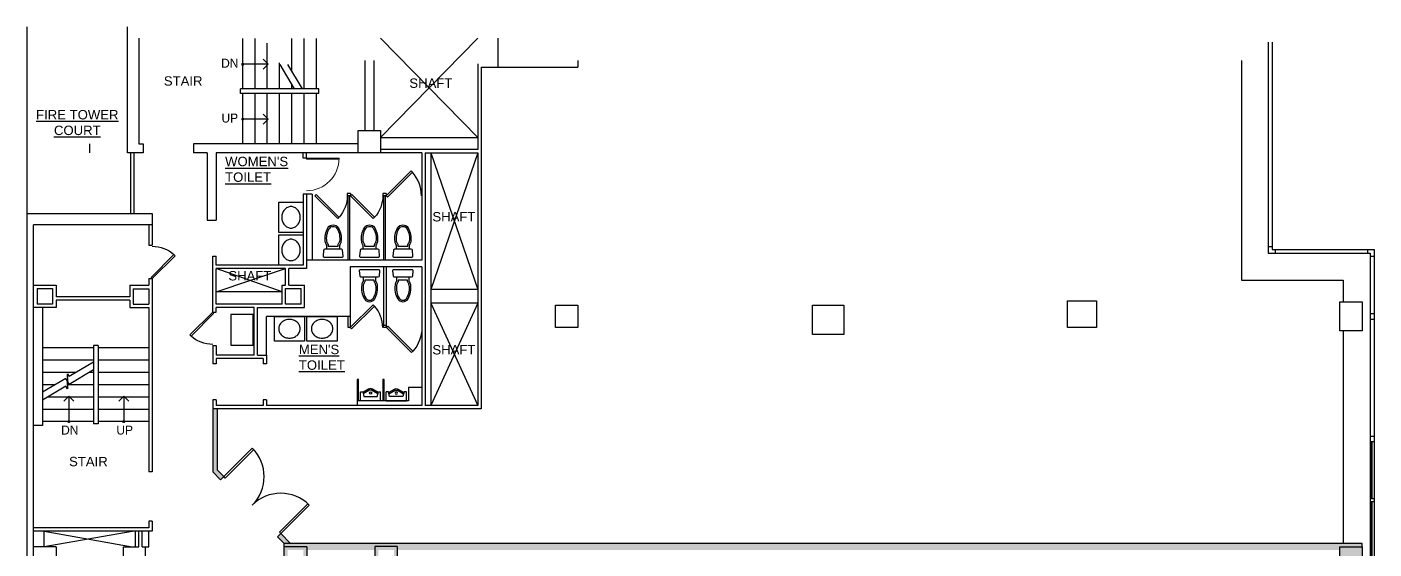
# Model space of a CAD drawing. Header units: inches. Extents: x 0 to 8116, y 4 to 1630.
# Drawn here: x 0 to 1204, y 1163 to 1630 of the extents above; entities that cross this region are included whole.
import ezdxf
from ezdxf.enums import TextEntityAlignment as Align

# ---------------------------------------------------------------- set-up
doc = ezdxf.new("R2010")
doc.units = ezdxf.units.IN
doc.header["$MEASUREMENT"] = 0
doc.layers.add('0-BACKGROUND', color=7, linetype='Continuous')
doc.layers.add('ADOOR', color=2, linetype='Continuous', lineweight=9)
doc.styles.add('ARCH-STYLE', font='arial.ttf')
doc.styles.get("Standard").update_dxf_attribs({"font": 'stylu.ttf'})
doc.styles.add('TECHNIC', font='te______.pfb')
doc.dimstyles.new('LEAD-96', dxfattribs={"dimscale": 96, "dimtxt": 0.09375, "dimasz": 0.09375, "dimexe": 0.0625, "dimexo": 0.0625, "dimgap": 0.09375, "dimtad": 1, "dimdec": 6, "dimzin": 1, "dimdsep": 46, "dimlunit": 4, "dimtxsty": 'Standard', "dimblk1": 'OPEN90', "dimblk2": 'OPEN90', "dimsah": 1, "dimcen": 0.089844, "dimdle": 0.0625, "dimadec": 0, "dimazin": 0, "dimtfac": 0.03125, "dimtdec": 6, "dimtofl": 0, "dimtmove": 2, "dimatfit": 3, "dimldrblk": 'OPEN90', "dimfxl": 1, "dimfrac": 2, "dimtolj": 1, "dimtzin": 0, "dimarcsym": 0})

# ---------------------------------------------------------------- blocks, each defined once
blk = doc.blocks.new('A$C3A9A5EAB')
for points in [[(17.5, 22.8, -0.385991), (16.5, 21.9), (1.5, 21.9, -0.414214), (0.5, 22.9), (0, 27.9, -0.414214), (1, 28.9), (17, 28.9, -0.414214), (18, 27.9), (17.5, 22.8)], [(3.3, 21.9), (3.3, 18.1, 0.123752), (2, 15.1, 0.178198), (4.4, 2.6, 0.26243), (9, 0, 0.26243), (13.6, 2.6, 0.178198), (16, 15.1, 0.124653), (14.7, 18.1), (14.7, 21.9)], [(3.4, 14.9, 0.178198), (5.6, 3.4, 0.178198)], [(13.5, 17.4, -0.172358), (13.2, 18), (13.2, 19.3), (4.8, 19.3), (4.8, 18, -0.171638), (4.5, 17.4)]]:
    blk.add_lwpolyline(points, format="xyb")
for centre, radius, start, end in [((8.7, 14), 5.37, 141.0431, 170.4981), ((-2.1, 12.1), 17, 329.0385, 9.4543), ((9.3, 14), 5.37, 9.4543, 39.1172), ((9, 5.4), 4.01, 210.9139, 269.6465), ((9, 5.4), 4.01, 270.3059, 329.0385)]:
    blk.add_arc(centre, radius, start, end)
blk = doc.blocks.new('A$C2CC44EC3')
blk.add_lwpolyline([(27, 22), (27, 0), (0, 0), (0, 22)], close=True)
blk.add_lwpolyline([(13.5, 2.7, 0.086318), (17.2, 3.3, 0.092588), (20.3, 5.1, 0.103098), (22.4, 7.9, 0.111999), (23.1, 11, 0.111999), (22.4, 14.1, 0.103098), (20.3, 16.9, 0.092588), (17.2, 18.7, 0.086318), (13.5, 19.3, 0.086318), (9.8, 18.7, 0.092588), (6.7, 16.9, 0.103098), (4.6, 14.1, 0.111999), (3.9, 11, 0.111999), (4.6, 7.9, 0.103098), (6.7, 5.1, 0.092588), (9.8, 3.3, 0.086318)], format="xyb", close=True)
blk = doc.blocks.new('_OPEN90')
at = {"color": 0, "linetype": 'ByBlock'}
for p, q in [((0, 0), (-1, 0)), ((-0.5, 0.5), (0, 0)), ((0, 0), (-0.5, -0.5))]:
    blk.add_line(p, q, dxfattribs=at)
blk = doc.blocks.new('DOOR45')
blk.add_lwpolyline([(0, 0), (1.4, -1.4), (26.8, 24), (25.4, 25.4)], close=True)
blk.add_arc((0, 0), 36, 0, 41.8153)
blk = doc.blocks.new('45DR')
at = {"layer": 'ADOOR'}
blk.add_lwpolyline([(0, 1), (0, 0), (0.023, 0), (0.023, 1)], close=True, dxfattribs=at)
blk.add_arc((0, 0), 1, 0, 90, dxfattribs=at)
blk = doc.blocks.new('Urinal2')
at = {"linetype": 'Continuous'}
for p, q in [((-9, 0), (9, 0)), ((-9, 0), (-9, -8)), ((9, 0), (9, -8)), ((-7, -8, 22), (-9, -8, 22)), ((-6, -4, 22), (-7, -8, 22)), ((-6.8906, -7.5625), (-1.7364, -10.5077)), ((-6.5625, -6.25), (-0.9923, -9.433)), ((6, -4, 22), (-6, -4, 22)), ((0.9923, -9.433), (6.5625, -6.25)), ((1.7365, -10.5077), (6.8906, -7.5625)), ((7, -8, 22), (6, -4, 22)), ((9, -8, 22), (7, -8, 22))]:
    blk.add_line(p, q, dxfattribs=at)
blk.add_circle((0, -7), 1, dxfattribs=at)
for centre, radius, start, end in [((0, -7.4688), 3.5, 240.2552, 299.7448), ((0, -7.6965), 2, 240.255, 299.745)]:
    blk.add_arc(centre, radius, start, end, dxfattribs=at)
blk = doc.blocks.new('820block')
at = {"layer": '0-BACKGROUND'}
h = blk.add_hatch(color=256, dxfattribs=at)
h.paths.add_polyline_path([(170, 1049.975), (166, 1049.975), (166, 993.519), (173.14, 986.38), (175.968, 989.208), (175.968, 989.208), (170, 995.176)])
h.paths.add_polyline_path([(230.019, 929.5), (235.676, 929.5), (226.88, 938.296), (224.051, 935.468)])
blk.add_hatch(color=256, dxfattribs=at).paths.add_polyline_path([(230.019, 929.5), (230.019, 926.503), (250.019, 926.503), (250.019, 923.5), (311.008, 923.5), (311.008, 926.628), (330.992, 926.628), (330.992, 923.5), (472.493, 923.5), (492.493, 923.5), (705.993, 923.5), (725.993, 923.5), (929.993, 923.503), (949.993, 923.503), (1173.493, 923.503), (1173.493, 926.503), (1193.493, 926.503), (1193.493, 929.5)])
h = blk.add_hatch(color=256, dxfattribs=at)
h.paths.add_polyline_path([(311.008, 926.628), (311.008, 914.503), (250.019, 914.503), (250.019, 926.503), (230.019, 926.503), (230.019, 877.51), (233.019, 877.51), (233.019, 906.51), (250.019, 906.51), (250.019, 911.503), (311.008, 911.503), (311.008, 906.51), (315.019, 906.51), (315.019, 702.51), (310.992, 702.51), (310.992, 682.51), (315.019, 682.51), (315.019, 582.51), (310.992, 582.51), (310.992, 577.51), (250.019, 577.51), (250.019, 582.51), (233.019, 582.51), (233.019, 611.51), (230.019, 611.51), (230.019, 562.51), (250.019, 562.51), (250.019, 574.51), (310.992, 574.51), (310.992, 562.51), (330.992, 562.51), (330.992, 582.51), (318.019, 582.51), (318.019, 682.51), (330.992, 682.51), (330.992, 702.51), (318.019, 702.51), (318.019, 906.51), (330.992, 906.51), (330.992, 926.628)])
h.paths.add_polyline_path([(327.992, 923.628), (327.992, 909.51), (314.008, 909.51), (314.008, 923.628)], flags=16)
h.paths.add_polyline_path([(247.019, 923.503), (247.019, 909.51), (233.019, 909.51), (233.019, 923.503)], flags=16)
h.paths.add_polyline_path([(327.992, 699.51), (327.992, 685.51), (313.992, 685.51), (313.992, 699.51)], flags=16)
h.paths.add_polyline_path([(327.992, 579.51), (327.992, 565.51), (313.992, 565.51), (313.992, 579.51)], flags=16)
h.paths.add_polyline_path([(247.019, 579.51), (247.019, 565.51), (233.019, 565.51), (233.019, 579.51)], flags=16)
h = blk.add_hatch(color=256, dxfattribs=at)
h.paths.add_polyline_path([(1193.493, 488.5), (1173.493, 488.5), (1173.493, 462.5), (1193.493, 462.5)])
h.paths.add_polyline_path([(1173.493, 681.5), (1193.493, 681.5), (1193.493, 707.5), (1173.493, 707.5)])
h.paths.add_polyline_path([(1193.493, 900.503), (1193.493, 926.503), (1173.493, 926.503), (1173.493, 900.503)])
at = {"layer": '0-BACKGROUND', "linetype": 'Continuous'}
blk.add_line((0, 1391.503), (0, 1224.503), dxfattribs=at)
at = {"layer": '0-BACKGROUND'}
for p, q in [((89.974, 1278.993), (89.974, 1391.503)), ((100, 1381.503), (100, 1287.003)), ((192.845, 1336.003), (192.845, 1381.003)), ((203.845, 1336.003), (203.845, 1381.003)), ((214.845, 1336.003), (214.845, 1376.993)), ((236.845, 1351.75), (236.845, 1381.003)), ((247.845, 1336.003), (247.845, 1381.003)), ((258.845, 1336.003), (258.845, 1381.003)), ((316, 1292.503), (403, 1381.503)), ((316, 1381.503), (403, 1292.503)), ((421, 1381.503), (421, 1355.503)), ((1109.5, 1378.003), (1109.5, 1189.003)), ((1113, 1378.003), (1113, 1192.503)), ((302, 1361.503), (302, 1298.975)), ((310, 1361.503), (310, 1298.975)), ((492.493, 1361.503), (492.493, 1355.503)), ((1085.5, 1361.503), (1085.5, 1165.003)), ((225.845, 1336.003), (225.845, 1359.31)), ((239.204, 1336.003), (226.206, 1357.874)), ((246.203, 1336.003), (233.206, 1357.874)), ((403, 1358.503), (403, 1281.975)), ((406, 1355.503), (406, 1049.975)), ((406, 1355.503), (492.493, 1355.503)), ((236.845, 1336.003), (236.845, 1339.971)), ((260.845, 1336.003), (190.845, 1336.003)), ((190.845, 1332.003), (190.845, 1336.003)), ((260.845, 1332.003), (190.845, 1332.003)), ((192.845, 1287.003), (192.845, 1332.003)), ((203.845, 1287.003), (203.845, 1332.003)), ((214.845, 1287.003), (214.845, 1332.003)), ((225.845, 1287.003), (225.845, 1332.003)), ((236.845, 1287.003), (236.845, 1332.003)), ((247.845, 1287.003), (247.845, 1332.003)), ((258.845, 1287.003), (258.845, 1332.003)), ((260.845, 1332.003), (260.845, 1336.003)), ((316, 1292.503), (403, 1292.503)), ((56, 1287.003), (56, 1278.975)), ((104, 1278.993), (89.974, 1278.993)), ((92.5, 1278.993), (92.5, 1224.503)), ((95.5, 1278.993), (95.5, 1224.503)), ((100, 1287.003), (104, 1287.003)), ((104, 1287.003), (104, 1278.993)), ((296, 1287.003), (149, 1287.003)), ((149, 1287.003), (149, 1278.975)), ((161, 1278.975), (149, 1278.975)), ((161, 1278.975), (161, 1218.503)), ((353, 1278.975), (169, 1278.975)), ((169, 1278.975), (169, 1218.503)), ((247, 1273.975), (247, 1278.975)), ((250, 1273.975), (250, 1278.975)), ((403, 1281.975), (316, 1281.975)), ((353, 1278.975), (353, 1182.975)), ((356, 1278.975), (356, 1052.975)), ((356, 1278.975), (403, 1278.975)), ((403, 1278.975), (361, 1156.475)), ((361, 1278.975), (403, 1156.475)), ((361, 1278.975), (361, 1052.975)), ((403, 1278.975), (403, 1052.975)), ((250, 1273.975), (247, 1273.975)), ((247, 1241.975), (247, 1178.475)), ((255, 1241.975), (247, 1241.975)), ((250, 1241.975), (250, 1175.475)), ((255, 1241.975), (255, 1182.975)), ((289.128, 1242.487), (286.299, 1242.487)), ((286.299, 1242.487), (286.299, 1240.487)), ((289.128, 1240.487), (286.299, 1240.487)), ((286.724, 1240.487), (286.724, 1182.975)), ((288.724, 1182.975), (288.724, 1240.487)), ((289.128, 1242.487), (289.128, 1240.487)), ((318.119, 1242.487), (318.119, 1240.487)), ((320.948, 1242.487), (318.119, 1242.487)), ((320.948, 1240.487), (318.119, 1240.487)), ((318.544, 1240.487), (318.544, 1182.975)), ((320.544, 1182.975), (320.544, 1240.487)), ((320.948, 1242.487), (320.948, 1240.487)), ((0, 1224.503), (0, 0)), ((0, 1224.503), (112, 1224.503)), ((112, 1224.503), (112, 1196.35)), ((161, 1218.503), (169, 1218.503)), ((0, 1214.541), (0, 400.149)), ((112, 1214.503), (6, 1214.503)), ((6, 0), (6, 1214.503)), ((109, 1214.503), (109, 1196.35)), ((109, 1196.35), (112, 1196.35)), ((1109.5, 1195.003), (1113, 1195.003)), ((1113, 1192.503), (1204, 1192.503)), ((1115.5, 1192.503), (1115.5, 1189.003)), ((1198, 1192.503), (1198, 1189.003)), ((1204, 1192.503), (1204, 10.992)), ((166, 1186.487), (169, 1186.487)), ((166, 1136.45), (166, 1186.487)), ((169, 1178.475), (169, 1186.487)), ((353, 1182.975), (250, 1182.975)), ((1109.5, 1189.003), (1200.5, 1189.003)), ((1200.5, 1189.003), (1200.5, 15.992)), ((1200.5, 1186.503), (1204, 1186.503)), ((247, 1178.475), (169, 1178.475)), ((231, 1175.475), (169, 1175.475)), ((169, 1143.475), (169, 1175.475)), ((228, 1154.475), (169, 1175.475)), ((169, 1154.475), (231, 1175.475)), ((231, 1160.475), (231, 1175.475)), ((250, 1175.475), (234, 1175.475)), ((234, 1160.475), (234, 1175.475)), ((353, 1176.975), (289.032, 1176.975)), ((289.032, 1176.975), (289.032, 1132.475)), ((318.961, 1124.496), (318.961, 1176.975)), ((320.961, 1176.975), (320.961, 1124.496)), ((353, 1176.975), (353, 1052.975)), ((6, 1160.475), (25.983, 1160.475)), ((9, 1157.475), (9, 1143.358)), ((9, 1157.475), (22.983, 1157.475)), ((22.983, 1157.475), (22.983, 1143.358)), ((25.983, 1160.35), (25.983, 1150.003)), ((92.019, 1160.35), (92.019, 1150.003)), ((92.019, 1160.35), (108.957, 1160.35)), ((95.019, 1157.35), (95.019, 1143.358)), ((95.019, 1157.35), (109.019, 1157.35)), ((108.957, 1166.35), (108.957, 1160.35)), ((108.957, 1166.35), (112.019, 1166.35)), ((109.019, 1157.35), (109.019, 1143.358)), ((112.019, 1166.35), (112.019, 993.503)), ((228, 1143.475), (228, 1160.475)), ((228, 1160.475), (231, 1160.475)), ((231, 1143.475), (231, 1157.475)), ((231, 1157.475), (245, 1157.475)), ((234, 1160.475), (248, 1160.475)), ((245, 1143.475), (245, 1157.475)), ((248, 1140.475), (248, 1160.475)), ((403, 1156.475), (361, 1156.475)), ((1085.5, 1165.003), (1176.5, 1165.003)), ((1176.5, 1165.003), (1176.5, 1145.5)), ((92.019, 1150.003), (25.983, 1150.003)), ((92.019, 1147.003), (25.983, 1147.003)), ((25.983, 1147.003), (25.983, 1140.358)), ((92.019, 1147.003), (92.019, 1140.358)), ((228, 1154.475), (169, 1154.475)), ((403, 1144.475), (361, 1052.975)), ((361, 1144.475), (403, 1052.975)), ((403, 1144.475), (361, 1144.475)), ((25.983, 1140.358), (6, 1140.358)), ((22.983, 1143.358), (9, 1143.358)), ((14.01, 1140.358), (14.01, 1034.827)), ((92.019, 1140.358), (109.019, 1140.358)), ((95.019, 1143.358), (109.019, 1143.358)), ((109.019, 1140.358), (109.019, 993.503)), ((166, 1136.45), (169, 1136.45)), ((228, 1143.475), (169, 1143.475)), ((203, 1140.475), (169, 1140.475)), ((169, 1136.45), (169, 1140.475)), ((203, 1097.975), (203, 1140.475)), ((206, 1097.975), (206, 1140.475)), ((206, 1140.475), (248, 1140.475)), ((289.032, 1132.475), (214, 1132.475)), ((214, 1097.975), (214, 1132.475)), ((245, 1143.475), (231, 1143.475)), ((287.152, 1122.496), (287.152, 1132.475)), ((289.032, 1132.475), (289.032, 1122.496)), ((1200.5, 1135), (1204, 1135)), ((289.032, 1122.496), (287.152, 1122.496)), ((321.365, 1124.496), (318.536, 1124.496)), ((318.536, 1122.496), (318.536, 1124.496)), ((321.365, 1122.496), (318.536, 1122.496)), ((321.365, 1122.496), (321.365, 1124.496)), ((1200.5, 1130), (1204, 1130)), ((1176.5, 1119.5), (1176.5, 929.5)), ((59.514, 1104.388), (14.01, 1104.388)), ((59.514, 1106.388), (59.514, 1036.388)), ((63.514, 1106.388), (59.514, 1106.388)), ((63.514, 1106.388), (63.514, 1036.388)), ((109.019, 1104.388), (63.514, 1104.388)), ((166, 1106.48), (169, 1106.48)), ((166, 1106.48), (166, 1089.975)), ((169, 1106.48), (169, 1097.975)), ((203, 1097.975), (169, 1097.975)), ((206, 1097.975), (214, 1097.975)), ((214, 1097.975), (214, 1089.975)), ((59.514, 1093.388), (14.01, 1093.388)), ((59.514, 1091.747), (37.643, 1078.749)), ((59.514, 1084.747), (37.643, 1071.75)), ((109.019, 1093.388), (63.514, 1093.388)), ((169, 1089.975), (166, 1089.975)), ((211, 1094.975), (169, 1094.975)), ((169, 1094.975), (169, 1089.975)), ((211, 1094.975), (211, 1089.975)), ((214, 1089.975), (211, 1089.975)), ((43.767, 1082.388), (14.01, 1082.388)), ((34.77, 1077.042), (14.01, 1064.706)), ((36.207, 1074.626), (34.77, 1077.042)), ((36.207, 1081.166), (37.643, 1078.749)), ((36.207, 1077.896), (36.207, 1081.166)), ((36.207, 1077.896), (36.207, 1074.626)), ((36.207, 1070.896), (36.207, 1074.167)), ((36.207, 1074.167), (37.643, 1071.75)), ((59.514, 1082.388), (55.546, 1082.388)), ((109.019, 1082.388), (63.514, 1082.388)), ((295, 1076.105), (295, 1056.975)), ((296.199, 1076.105), (295, 1076.105)), ((296.199, 1056.975), (296.199, 1076.105)), ((318, 1076.105), (318, 1056.975)), ((319.199, 1076.105), (318, 1076.105)), ((319.199, 1056.975), (319.199, 1076.105)), ((25.256, 1071.388), (14.01, 1071.388)), ((34.77, 1070.043), (14.01, 1057.706)), ((59.514, 1060.388), (18.524, 1060.388)), ((36.207, 1067.626), (34.77, 1070.043)), ((59.514, 1071.388), (36.207, 1071.388)), ((36.207, 1070.896), (36.207, 1067.626)), ((109.019, 1071.388), (63.514, 1071.388)), ((109.019, 1060.388), (63.514, 1060.388)), ((353, 1068.975), (341, 1068.975)), ((341, 1068.975), (341, 1056.975)), ((59.514, 1049.388), (14.01, 1049.388)), ((109.019, 1049.388), (63.514, 1049.388)), ((166, 1057.975), (166, 1049.975)), ((169, 1057.975), (166, 1057.975)), ((406, 1049.975), (166, 1049.975)), ((166, 1049.975), (166, 993.519)), ((169, 1057.975), (169, 1052.975)), ((211, 1052.975), (169, 1052.975)), ((170, 1049.975), (170, 995.176)), ((211, 1057.975), (211, 1052.975)), ((214, 1057.975), (211, 1057.975)), ((214, 1057.975), (214, 1052.975)), ((353, 1052.975), (214, 1052.975)), ((341, 1056.975), (295, 1056.975)), ((295, 1056.975), (295, 1052.975)), ((403, 1052.975), (356, 1052.975)), ((59.514, 1038.388), (14.01, 1038.388)), ((63.514, 1036.388), (59.514, 1036.388)), ((109.019, 1038.388), (63.514, 1038.388)), ((14.01, 1034.827), (6, 1034.827)), ((1200.5, 1025.501), (1204, 1025.501)), ((1200.5, 1020.501), (1204, 1020.501)), ((1201.25, 1020.503), (1201.25, 969.503)), ((1201.5, 1020.503), (1201.5, 969.503)), ((1201.75, 1020.503), (1201.75, 969.503)), ((1202, 1020.503), (1202, 969.503)), ((112.019, 993.503), (109.019, 993.503)), ((173.14, 986.38), (166, 993.519)), ((175.968, 989.208), (170, 995.176)), ((173.14, 986.38), (175.968, 989.208)), ((1200.5, 969.503), (1204, 969.503)), ((1200.5, 967.003), (1204, 967.003)), ((1201.25, 967.003), (1201.25, 916.003)), ((1201.5, 967.003), (1201.5, 916.003)), ((1201.75, 967.003), (1201.75, 916.003)), ((1202, 967.003), (1202, 916.003)), ((108.957, 943.503), (6, 943.503)), ((112.019, 940.503), (6, 940.503)), ((15.519, 926.628), (94.019, 940.516)), ((15.519, 940.503), (94.019, 926.503)), ((15.519, 926.628), (15.519, 940.503)), ((97.019, 926.503), (97.019, 940.503)), ((100.019, 926.503), (100.019, 940.503)), ((103.019, 926.503), (103.019, 940.503)), ((112.019, 949.503), (109.019, 949.503)), ((109.019, 949.503), (109.019, 943.503)), ((109.019, 926.503), (109.019, 940.503)), ((112.019, 949.503), (112.019, 940.503)), ((224.051, 935.468), (226.88, 938.296)), ((230.019, 929.5), (224.051, 935.468)), ((235.676, 929.5), (226.88, 938.296)), ((1193.493, 929.5), (230.019, 929.5)), ((230.019, 926.503), (230.019, 929.5)), ((1193.493, 926.503), (1193.493, 929.5)), ((6, 926.628), (25.983, 926.628)), ((25.983, 926.503), (25.983, 914.503)), ((86.019, 926.503), (86.019, 914.503)), ((86.019, 926.503), (100.019, 926.503)), ((103.019, 926.503), (106.019, 926.503)), ((106.019, 877.51), (106.019, 926.503)), ((106.019, 926.503), (109.019, 926.503)), ((230.019, 877.51), (230.019, 926.503)), ((250.019, 926.503), (230.019, 926.503)), ((250.019, 926.503), (250.019, 914.503)), ((330.992, 926.628), (311.008, 926.628)), ((311.008, 926.503), (311.008, 914.503)), ((330.992, 926.628), (330.992, 906.51))]:
    blk.add_line(p, q, dxfattribs=at)
at = {"layer": '0-BACKGROUND', "const_width": 0.849}
for points in [[(191.921, 1358.078, -1), (193.77, 1358.078, -1)], [(191.921, 1309.003, -1), (193.77, 1309.003, -1)], [(37.439, 1037.464, -1), (37.439, 1039.313, -1)], [(86.514, 1037.464, -1), (86.514, 1039.313, -1)]]:
    blk.add_lwpolyline(points, format="xyb", close=True, dxfattribs=at)
at = {"layer": '0-BACKGROUND'}
for points in [[(316, 1278.975), (296, 1278.975), (296, 1298.975), (316, 1298.975)], [(955.993, 1122.503), (929.993, 1122.503), (929.993, 1146.503), (955.993, 1146.503)], [(1193.493, 1119.5), (1173.493, 1119.5), (1173.493, 1145.5), (1193.493, 1145.5)], [(202.109, 1134.323), (182.367, 1134.323), (182.367, 1106.698), (202.109, 1106.698)], [(492.493, 1122.5), (472.493, 1122.5), (472.493, 1142.5), (492.493, 1142.5)], [(729.993, 1116.5), (701.993, 1116.5), (701.993, 1142.5), (729.993, 1142.5)], [(175.968, 989.208), (201.424, 1014.664), (202.661, 1013.427), (177.205, 987.971)], [(226.88, 938.296), (252.336, 963.752), (251.098, 964.99), (225.642, 939.534)], [(1193.493, 900.503), (1173.493, 900.503), (1173.493, 926.503), (1193.493, 926.503)]]:
    blk.add_lwpolyline(points, close=True, dxfattribs=at)
for centre, start, end in [((175.968, 989.208), 315, 45), ((226.88, 938.296), 45, 135)]:
    blk.add_arc(centre, 36, start, end, dxfattribs=at)
for name, p, xscale, yscale, zscale, rotation in [('45DR', (250, 1273.975), 28.96994028770314, 28.96994028770314, 28.96994028770314, 270), ('DOOR45', (257.33, 1240.487), -0.8047205635484715, 0.8047205635466526, 0.8047205635467151, 180), ('DOOR45', (289.149, 1240.487), -0.8047205635484715, 0.8047205635466526, 0.8047205635467151, 180), ('DOOR45', (112.019, 1166.35), -0.8047205635466526, 0.8047205635466526, 0.8047205635467151, 270), ('DOOR45', (166, 1136.45), -0.8047205635466526, 0.8047205635466526, 0.8047205635467151, 90), ('DOOR45', (321.365, 1122.496), -0.8784272500161023, 0.8784272500161023, 0.8784272500154707, 180)]:
    blk.add_blockref(name, p, dxfattribs=dict(at, xscale=xscale, yscale=yscale, zscale=zscale, rotation=rotation))
for p, xscale, yscale, zscale in [((320.948, 1240.487), 0.8784272500161023, 0.8784272500161023, 0.8784272500161023), ((289.032, 1122.496), 0.8047205635484715, 0.8047205635484715, 0.8047205635484715)]:
    blk.add_blockref('DOOR45', p, dxfattribs=dict(at, xscale=xscale, yscale=yscale, zscale=zscale))
for name, p, rotation in [('A$C2CC44EC3', (225, 1234.652), 270), ('A$C2CC44EC3', (225, 1205.475), 270), ('Urinal2', (307.099, 1056.975), 180)]:
    blk.add_blockref(name, p, dxfattribs=dict(at, rotation=rotation))
at = {"layer": '0-BACKGROUND', "xscale": -1, "rotation": 180}
for name, p in [('A$C3A9A5EAB', (264.665, 1214.451)), ('A$C3A9A5EAB', (297.196, 1214.451)), ('A$C3A9A5EAB', (326.998, 1214.451)), ('Urinal2', (330.099, 1056.975))]:
    blk.add_blockref(name, p, dxfattribs=at)
at = {"layer": '0-BACKGROUND'}
for name, p in [('A$C3A9A5EAB', (297.196, 1145.651)), ('A$C3A9A5EAB', (326.998, 1145.651)), ('A$C2CC44EC3', (221.109, 1110.475)), ('A$C2CC44EC3', (250.285, 1110.475))]:
    blk.add_blockref(name, p, dxfattribs=at)
for s, height, style, p in [('DN', 8, 'TECHNIC', (181.321, 1355.048)), ('STAIR', 8.4, 'ARCH-STYLE', (139.646, 1338.934)), ('SHAFT', 8.4, 'ARCH-STYLE', (361, 1337.003)), ('UP', 8, 'TECHNIC', (181.321, 1305.973)), ('SHAFT', 8.4, 'ARCH-STYLE', (381.632, 1217.513)), ('SHAFT', 8.4, 'ARCH-STYLE', (199.231, 1164.715)), ('SHAFT', 8.4, 'ARCH-STYLE', (381.632, 1098.513)), ('DN', 8, 'TECHNIC', (38.309, 1026.864)), ('UP', 8, 'TECHNIC', (87.384, 1026.864)), ('STAIR', 8.4, 'ARCH-STYLE', (54.916, 998.498))]:
    blk.add_text(s, height=height, dxfattribs=dict(at, style=style)).set_placement(p, align=Align.CENTER)
at = {"layer": '0-BACKGROUND', "char_height": 8.4, "style": 'ARCH-STYLE'}
for s, insert, width, attachment_point in [('{\\LFIRE TOWER\\PCOURT}', (45, 1317.158), 77.49513, 2), ("{\\LWOMEN'S TOILET}", (177.109, 1275.335), 60.68113, 1), ("{\\LMEN'S TOILET}", (243.022, 1107.201), 60.6875, 1)]:
    blk.add_mtext(s, dxfattribs=dict(at, insert=insert, width=width, attachment_point=attachment_point))
at = {"layer": '0-BACKGROUND'}
for points in [[(215.744, 1358.1), (192.845, 1358.078)], [(215.744, 1309.025), (192.845, 1309.003)], [(37.417, 1061.288), (37.439, 1038.388)], [(86.492, 1061.288), (86.514, 1038.388)]]:
    blk.add_leader(points, dimstyle='LEAD-96', dxfattribs=at)

msp = doc.modelspace()

# ---------------------------------------------------------------- block references
msp.add_blockref('820block', (0, 238.523))

doc.saveas('drawing.dxf')
